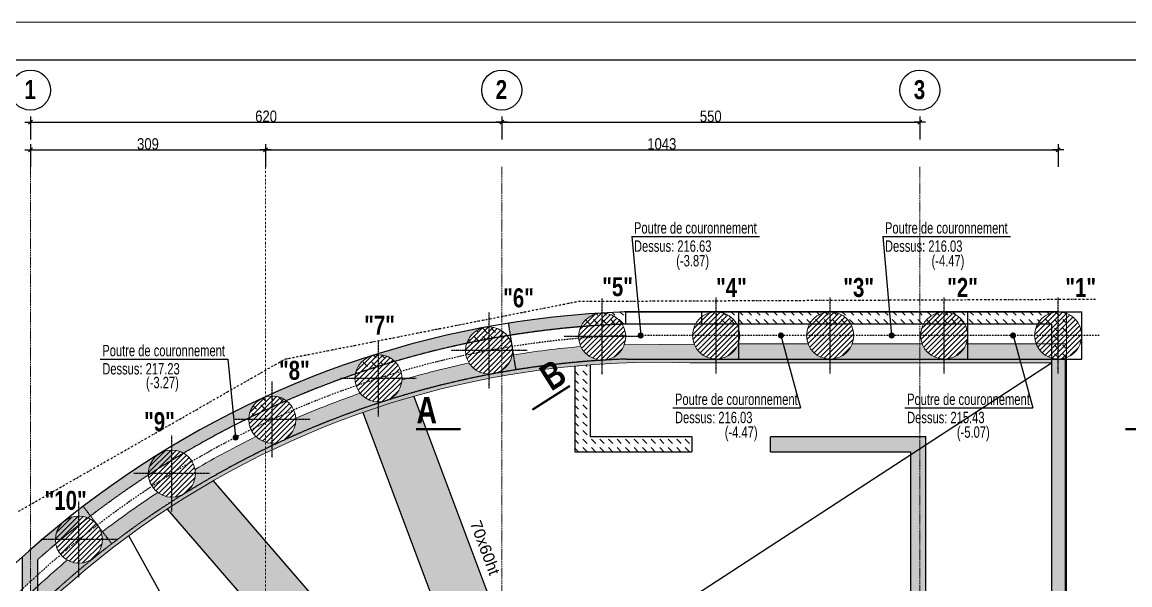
# Model space of a CAD drawing. Header units: millimetres. Extents: x -26249 to 60250, y -21218 to 23336.
# Drawn here: x -3957 to -2500, y 21755 to 22495 of the extents above; entities that cross this region are included whole.
import ezdxf
from ezdxf.enums import TextEntityAlignment as Align

# ---------------------------------------------------------------- set-up
doc = ezdxf.new("R2010")
doc.units = ezdxf.units.MM
for name, pattern in [('CACHEX2', [19.05, 12.7, -6.35]), ('Style de ligne -6', [1.04164, 0.625, -0.20828, 0.06943, -0.13893]), ('TIRETPTX2', [50.8, 25.4, -12.7, 0, -12.7])]:
    doc.linetypes.add(name, pattern=pattern)
for name, color, linetype in [('01_cote_gen', 4, 'Continuous'), ('01_linteaux', 2, 'Continuous'), ('01_murs_sup', 2, 'CACHEX2'), ('01_poch_BN', 9, 'Continuous'), ('01_poch_murs', 253, 'Continuous'), ('01_texte', 230, 'Continuous'), ('AA_COTES', 2, 'Continuous')]:
    doc.layers.add(name, color=color, linetype=linetype)
for name, color, linetype, lineweight in [('01_murs_coup', 5, 'Continuous', 60), ('01_PIEUX', 5, 'Continuous', 60), ('B Général', 7, 'Continuous', 5)]:
    doc.layers.add(name, color=color, linetype=linetype, lineweight=lineweight)
doc.styles.add('impact', font='impact.ttf')
doc.styles.add('MATTE_TXT', font='arial.ttf')
doc.styles.add('STYLE2', font='ARIALN.TTF')
doc.dimstyles.new('JB50', dxfattribs={"dimscale": 0.1, "dimtxt": 150, "dimasz": 15, "dimexe": 0.1, "dimexo": 0.1, "dimgap": 0.09, "dimtad": 1, "dimdec": 1, "dimdsep": 46, "dimtxsty": 'STYLE2', "dimblk1": 'BOND_G', "dimblk2": 'BOND_D', "dimsah": 1, "dimcen": 1.5, "dimdle": 0.01, "dimse1": 1, "dimse2": 1, "dimclrd": 4, "dimclre": 2, "dimclrt": 6, "dimazin": 2, "dimtfac": 2.333333, "dimtdec": 1, "dimtix": 1, "dimtmove": 2, "dimatfit": 3, "dimldrblk": 'BOND_G', "dimfxl": 1, "dimtolj": 1, "dimtzin": 0, "dimarcsym": 0})
pattern_1 = [(135, (-23899.15, 30763.861), (-11.2253202, 9e-16), [7.9375, -7.9375])]
pattern_2 = [(135, (-36463.226, 30763.861), (-11.2253202, 9e-16), [7.9375, -7.9375])]

# ---------------------------------------------------------------- blocks, each defined once
blk = doc.blocks.new('BOND_G')
at = {"layer": 'AA_COTES', "color": 0}
for p, q in [((0, -5), (0, 15)), ((5, 0), (-5, 0)), ((1.77, 1.77), (-1.77, -1.77))]:
    blk.add_line(p, q, dxfattribs=at)
blk = doc.blocks.new('BOND_D')
at = {"layer": 'AA_COTES', "color": 0}
for p, q in [((5, 0), (-5, 0)), ((-1.77, -1.77), (1.77, 1.77)), ((0, 5), (0, -15))]:
    blk.add_line(p, q, dxfattribs=at)
blk = doc.blocks.new('*D314')
at = {"layer": '01_cote_gen', "color": 4, "lineweight": -2, "transparency": 16777216}
blk.add_line((-3635.6, 22326.8), (-2595.6, 22326.8), dxfattribs=at)
at = {"layer": 'Defpoints', "color": 0, "transparency": 16777216}
for p in [(-2594.1, 22326.8), (-3637.1, 22135.8), (-2594.1, 22108.6)]:
    blk.add_point(p, dxfattribs=at)
at = {"layer": '01_cote_gen', "color": 4, "lineweight": -2, "transparency": 16777216, "xscale": 1.5, "yscale": 1.5, "zscale": 1.5, "rotation": 180}
blk.add_blockref('BOND_G', (-3637.1, 22326.8), dxfattribs=at)
at = {"layer": '01_cote_gen', "color": 4, "lineweight": -2, "transparency": 16777216, "xscale": 1.5, "yscale": 1.5, "zscale": 1.5}
blk.add_blockref('BOND_D', (-2594.1, 22326.8), dxfattribs=at)
at = {"layer": '01_cote_gen', "color": 6, "transparency": 16777216, "insert": (-3115.6, 22334.4), "char_height": 15, "attachment_point": 5, "style": 'STYLE2'}
blk.add_mtext('\\A1;1043', dxfattribs=at)
blk = doc.blocks.new('*D315')
at = {"layer": '01_cote_gen', "color": 4, "lineweight": -2, "transparency": 16777216}
blk.add_line((-3944.7, 22363), (-3327.7, 22363), dxfattribs=at)
at = {"layer": 'Defpoints', "color": 0, "transparency": 16777216}
for p in [(-3946.2, 22359.4), (-3326.2, 22363), (-3326.2, 22359.4)]:
    blk.add_point(p, dxfattribs=at)
at = {"layer": '01_cote_gen', "color": 4, "lineweight": -2, "transparency": 16777216, "xscale": 1.5, "yscale": 1.5, "zscale": 1.5, "rotation": 180}
blk.add_blockref('BOND_G', (-3946.2, 22363), dxfattribs=at)
at = {"layer": '01_cote_gen', "color": 4, "lineweight": -2, "transparency": 16777216, "xscale": 1.5, "yscale": 1.5, "zscale": 1.5}
blk.add_blockref('BOND_D', (-3326.2, 22363), dxfattribs=at)
at = {"layer": '01_cote_gen', "color": 6, "transparency": 16777216, "insert": (-3636.2, 22370.7), "char_height": 15, "attachment_point": 5, "style": 'STYLE2'}
blk.add_mtext('\\A1;620', dxfattribs=at)
blk = doc.blocks.new('*D316')
at = {"layer": '01_cote_gen', "color": 4, "lineweight": -2, "transparency": 16777216}
blk.add_line((-3324.7, 22363), (-2777.6, 22363), dxfattribs=at)
at = {"layer": 'Defpoints', "color": 0, "transparency": 16777216}
for p in [(-2776.1, 22401.5), (-3326.2, 22359.4), (-2776.1, 22363)]:
    blk.add_point(p, dxfattribs=at)
at = {"layer": '01_cote_gen', "color": 4, "lineweight": -2, "transparency": 16777216, "xscale": 1.5, "yscale": 1.5, "zscale": 1.5, "rotation": 180}
blk.add_blockref('BOND_G', (-3326.2, 22363), dxfattribs=at)
at = {"layer": '01_cote_gen', "color": 4, "lineweight": -2, "transparency": 16777216, "xscale": 1.5, "yscale": 1.5, "zscale": 1.5}
blk.add_blockref('BOND_D', (-2776.1, 22363), dxfattribs=at)
at = {"layer": '01_cote_gen', "color": 6, "transparency": 16777216, "insert": (-3051.2, 22370.7), "char_height": 15, "attachment_point": 5, "style": 'STYLE2'}
blk.add_mtext('\\A1;550', dxfattribs=at)
blk = doc.blocks.new('*D317')
at = {"layer": '01_cote_gen', "color": 4, "lineweight": -2, "ltscale": 3, "transparency": 16777216}
blk.add_line((-3944.7, 22326.8), (-3638.6, 22326.8), dxfattribs=at)
at = {"layer": 'Defpoints', "color": 0, "ltscale": 3, "transparency": 16777216}
for p in [(-3637.1, 22326.8), (-3946.2, 22116.3), (-3637.1, 22116.3)]:
    blk.add_point(p, dxfattribs=at)
at = {"layer": '01_cote_gen', "color": 4, "lineweight": -2, "ltscale": 3, "transparency": 16777216, "xscale": 1.5, "yscale": 1.5, "zscale": 1.5, "rotation": 180}
blk.add_blockref('BOND_G', (-3946.2, 22326.8), dxfattribs=at)
at = {"layer": '01_cote_gen', "color": 4, "lineweight": -2, "ltscale": 3, "transparency": 16777216, "xscale": 1.5, "yscale": 1.5, "zscale": 1.5}
blk.add_blockref('BOND_D', (-3637.1, 22326.8), dxfattribs=at)
at = {"layer": '01_cote_gen', "color": 6, "ltscale": 3, "transparency": 16777216, "insert": (-3791.6, 22334.4), "char_height": 15, "attachment_point": 5, "style": 'STYLE2'}
blk.add_mtext('\\A1;309', dxfattribs=at)

msp = doc.modelspace()

# ---------------------------------------------------------------- hatches: boundary and pattern name
at = {"layer": '01_murs_sup', "ltscale": 3}
h = msp.add_hatch(dxfattribs=at)
h.set_pattern_fill('DASH', color=256, scale=2.5, angle=135)
h.set_pattern_definition(pattern_1)
h.paths.add_polyline_path([(-3937.109, 21767.37, 0.00253145), (-3946.157, 21759.053), (-3946.157, 21743.983, -0.00257467), (-3937.109, 21752.441)])
h.paths.add_polyline_path([(-3937.109, 21787.548, -0.00651641), (-3912.908, 21808.524, -0.0462734), (-3913.437, 21814.225), (-3930.895, 21814.225, 0.00406786), (-3946.157, 21800.911), (-3946.157, 21759.053, -0.00253145), (-3937.109, 21767.37)])
h.paths.add_polyline_path([(-3946.157, 21800.911, 0.00295547), (-3957.109, 21791.083), (-3957.109, 21748.757, -0.00309615), (-3946.157, 21759.053)])
h.paths.add_polyline_path([(-3901.903, 21838.351, 0.00757599), (-3930.895, 21814.225), (-3913.437, 21814.225, -0.22674634)])
h.paths.add_polyline_path([(-3882.437, 21833.422), (-3882.437, 21845.225, 0.41421356), (-3913.437, 21814.225), (-3906.105, 21814.225, -0.00620076)])
h.paths.add_polyline_path([(-3876.907, 21857.997, 0.00140167), (-3882.437, 21853.739), (-3882.437, 21845.225, -0.09982295), (-3870.423, 21842.802, -0.00083155), (-3867.182, 21845.292)])
h.paths.add_polyline_path([(-3791.086, 21899.093, -0.0153362), (-3791.144, 21900.993, -0.25948054), (-3776.487, 21927.336, 0.02452486), (-3876.907, 21857.997), (-3867.182, 21845.292, -0.0189683)])
h.paths.add_polyline_path([(-3760.144, 21918.604), (-3760.144, 21931.993, 0.41421356), (-3791.144, 21900.993), (-3788.16, 21900.993, -0.00673318)])
h.paths.add_polyline_path([(-3677.877, 21964.552), (-3679.558, 21981.633, 0.01847937), (-3760.144, 21937.301), (-3760.144, 21931.993, -0.13114292), (-3744.698, 21927.871, -0.01551303)])
h.paths.add_polyline_path([(-3641.055, 22000.176, 0.00858389), (-3679.558, 21981.633), (-3678.612, 21972.019), (-3662.963, 21972.019, -0.00089213), (-3659.026, 21973.949, -0.27591472)])
h.paths.add_polyline_path([(-3518.743, 22031.95, -0.27591472), (-3497.676, 22055.761, 0.02805231), (-3628.086, 22006.06), (-3628.086, 22003.019, -0.16271789), (-3609.443, 21996.787, -0.01980016)])
h.paths.add_polyline_path([(-3372.379, 22072.21, -0.27591472), (-3348.536, 22093.242, 0.02893505), (-3488.277, 22058.71), (-3488.277, 22057.22, -0.19461214), (-3466.723, 22048.5, -0.01980016)])
h.paths.add_polyline_path([(-3222.197, 22094.113, -0.26018106), (-3197.793, 22111.931, 0.02414753), (-3317.217, 22098.671), (-3314.686, 22082.872, -0.01896323)])
h.paths.add_polyline_path([(-4440.398, 20610.66), (-4425.797, 20610.66), (-4425.797, 20621.233), (-4440.398, 20621.233)], flags=9)
h.paths.add_polyline_path([(-4291.322, 21159.882), (-4276.721, 21159.882), (-4276.721, 21170.455), (-4291.322, 21170.455)], flags=9)
h.paths.add_polyline_path([(-3033.618, 20282.596), (-2978.196, 20282.596), (-2978.196, 20305.572), (-3033.618, 20305.572)], flags=9)
h.paths.add_polyline_path([(-4838.5, 20735.945), (-4807.964, 20735.945), (-4807.964, 20775.02), (-4838.5, 20775.02)], flags=9)
h.paths.add_polyline_path([(-4838.237, 20884.732), (-4808.273, 20884.732), (-4808.273, 20922.232), (-4838.237, 20922.232)], flags=9)
h.paths.add_polyline_path([(-4838.422, 21494.732), (-4809.477, 21494.732), (-4809.477, 21532.232), (-4838.422, 21532.232)], flags=9)
h.paths.add_polyline_path([(-4072.277, 21418.822), (-4036.879, 21441.334), (-4065.053, 21485.634), (-4100.451, 21463.122)], flags=9)
h.paths.add_polyline_path([(-3261.902, 21996.332), (-3226.503, 22018.844), (-3254.677, 22063.144), (-3290.075, 22040.632)], flags=9)
h.paths.add_polyline_path([(-3445.119, 21956.983), (-3404.596, 21956.983), (-3404.596, 22009.483), (-3445.119, 22009.483)], flags=9)
h.paths.add_polyline_path([(-3037.691, 21938.675), (-2984.655, 21938.675), (-2984.655, 21968.174), (-3037.691, 21968.174)], flags=9)
h.paths.add_polyline_path([(-2825.877, 22188.472), (-2716.286, 22188.472), (-2716.286, 22211.463), (-2825.877, 22211.463)], flags=9)
h.paths.add_polyline_path([(-3102.086, 21987.122), (-2933.003, 21987.122), (-2933.003, 22009.99), (-3102.086, 22009.99)], flags=9)
h.paths.add_polyline_path([(-2796.751, 21963.116), (-2687.16, 21963.116), (-2687.16, 21986.107), (-2796.751, 21986.107)], flags=9)
h.paths.add_polyline_path([(-3102.107, 21963.116), (-2992.516, 21963.116), (-2992.516, 21986.107), (-3102.107, 21986.107)], flags=9)
h.paths.add_polyline_path([(-2732.335, 21938.675), (-2679.299, 21938.675), (-2679.299, 21968.174), (-2732.335, 21968.174)], flags=9)
h.paths.add_polyline_path([(-2796.73, 21987.122), (-2627.647, 21987.122), (-2627.647, 22009.99), (-2796.73, 22009.99)], flags=9)
h.paths.add_polyline_path([(-4313.05, 20638.281), (-4251.76, 20638.281), (-4251.76, 20659.427), (-4313.05, 20659.427)], flags=9)
h.paths.add_polyline_path([(-4332.724, 20600.494), (-4236.555, 20600.494), (-4236.555, 20623.469), (-4332.724, 20623.469)], flags=9)
h.paths.add_polyline_path([(-4107.157, 20649.368), (-4059.578, 20696.995), (-4076.354, 20713.753), (-4123.933, 20666.126)], flags=9)
h.paths.add_polyline_path([(-4123.648, 19953.629), (-4078.334, 19903.843), (-4060.797, 19919.804), (-4106.111, 19969.59)], flags=9)
h.paths.add_polyline_path([(-3314.806, 19785.747), (-3263.665, 19829.527), (-3279.085, 19847.54), (-3330.226, 19803.76)], flags=9)
h.paths.add_polyline_path([(-3611.893, 20911.004), (-3611.893, 20982.76), (-3634.884, 20982.76), (-3634.884, 20911.004)], flags=9)
h.paths.add_polyline_path([(-3636.037, 20923.127), (-3636.037, 20978.548), (-3659.013, 20978.548), (-3659.013, 20923.127)], flags=9)
h.paths.add_polyline_path([(-4326.037, 20256.997), (-4254.286, 20256.997), (-4254.286, 20279.973), (-4326.037, 20279.973)], flags=9)
h.paths.add_polyline_path([(-4313.916, 20281.129), (-4258.495, 20281.129), (-4258.495, 20304.105), (-4313.916, 20304.105)], flags=9)
h.paths.add_polyline_path([(-3597.082, 21415.619), (-3518.069, 21415.619), (-3518.069, 21436.765), (-3597.082, 21436.765)], flags=9)
h.paths.add_polyline_path([(-3608.227, 21452.837), (-3512.053, 21452.837), (-3512.053, 21475.828), (-3608.227, 21475.828)], flags=9)
h.paths.add_polyline_path([(-3597.082, 21489.689), (-3521.829, 21489.689), (-3521.829, 21510.835), (-3597.082, 21510.835)], flags=9)
h.paths.add_polyline_path([(-3560.206, 21729.607), (-3506.45, 21667.382), (-3489.064, 21682.402), (-3542.819, 21744.627)], flags=9)
h.paths.add_polyline_path([(-3373.328, 21837.963), (-3344.435, 21760.977), (-3322.925, 21769.05), (-3351.817, 21846.036)], flags=9)
h.paths.add_polyline_path([(-3122.271, 21280.485), (-3108.677, 21280.485), (-3108.677, 21291.058), (-3122.271, 21291.058)], flags=9)
h.paths.add_polyline_path([(-3118.271, 21222.985), (-3103.67, 21222.985), (-3103.67, 21233.558), (-3118.271, 21233.558)], flags=9)
h.paths.add_polyline_path([(-3091.771, 21169.985), (-3076.834, 21169.985), (-3076.834, 21180.558), (-3091.771, 21180.558)], flags=9)
h.paths.add_polyline_path([(-3024.771, 21173.485), (-3009.834, 21173.485), (-3009.834, 21184.058), (-3024.771, 21184.058)], flags=9)
h.paths.add_polyline_path([(-2975.771, 21172.485), (-2961.17, 21172.485), (-2961.17, 21183.058), (-2975.771, 21183.058)], flags=9)
h.paths.add_polyline_path([(-2925.771, 21172.485), (-2910.834, 21172.485), (-2910.834, 21183.058), (-2925.771, 21183.058)], flags=9)
h.paths.add_polyline_path([(-2815.298, 21315.131), (-2803.382, 21315.131), (-2803.382, 21325.704), (-2815.298, 21325.704)], flags=9)
h.paths.add_polyline_path([(-2815.798, 21261.131), (-2800.861, 21261.131), (-2800.861, 21271.704), (-2815.798, 21271.704)], flags=9)
h.paths.add_polyline_path([(-2822.798, 21205.631), (-2807.861, 21205.631), (-2807.861, 21216.204), (-2822.798, 21216.204)], flags=9)
h.paths.add_polyline_path([(-2869.271, 21177.985), (-2853.998, 21177.985), (-2853.998, 21188.558), (-2869.271, 21188.558)], flags=9)
h.paths.add_polyline_path([(-2942.375, 21452.763), (-2942.375, 21466.021), (-2952.948, 21466.021), (-2952.948, 21452.763)], flags=9)
h.paths.add_polyline_path([(-2903.624, 21452.593), (-2903.624, 21466.187), (-2914.197, 21466.187), (-2914.197, 21452.593)], flags=9)
h.paths.add_polyline_path([(-2842.728, 21452.59), (-2842.728, 21466.184), (-2853.301, 21466.184), (-2853.301, 21452.59)], flags=9)
h.paths.add_polyline_path([(-2820.435, 21407.362), (-2820.435, 21420.62), (-2831.008, 21420.62), (-2831.008, 21407.362)], flags=9)
h.paths.add_polyline_path([(-2982.009, 21452.593), (-2982.009, 21466.187), (-2992.582, 21466.187), (-2992.582, 21452.593)], flags=9)
h.paths.add_polyline_path([(-3032.322, 21452.425), (-3032.322, 21466.355), (-3042.895, 21466.355), (-3042.895, 21452.425)], flags=9)
h.paths.add_polyline_path([(-3086.092, 21434.923), (-3086.092, 21448.517), (-3096.665, 21448.517), (-3096.665, 21434.923)], flags=9)
h.paths.add_polyline_path([(-3113.328, 21384.35), (-3099.734, 21384.35), (-3099.734, 21394.923), (-3113.328, 21394.923)], flags=9)
h.paths.add_polyline_path([(-3113.328, 21339.314), (-3102.755, 21339.314), (-3102.755, 21349.887), (-3113.328, 21349.887)], flags=9)
h.paths.add_polyline_path([(-2527.082, 20991.045), (-2448.069, 20991.045), (-2448.069, 21012.191), (-2527.082, 21012.191)], flags=9)
h.paths.add_polyline_path([(-2538.224, 21028.275), (-2442.055, 21028.275), (-2442.055, 21051.251), (-2538.224, 21051.251)], flags=9)
h.paths.add_polyline_path([(-2527.082, 21065.115), (-2451.829, 21065.115), (-2451.829, 21086.261), (-2527.082, 21086.261)], flags=9)
h.paths.add_polyline_path([(-4559.192, 20625.601), (-4493.658, 20625.601), (-4493.658, 20664.561), (-4559.192, 20664.561)], flags=9)
h.paths.add_polyline_path([(-4504.31, 20768.612), (-4439, 20768.612), (-4439, 20807.548), (-4504.31, 20807.548)], flags=9)
h = msp.add_hatch(dxfattribs=at)
h.set_pattern_fill('DASH', color=256, scale=2.5, angle=135)
h.set_pattern_definition(pattern_1)
h.paths.add_polyline_path([(-3014.141, 22113.589), (-3044.118, 22113.589, -0.27291946), (-3016.989, 22097.589), (-3014.141, 22097.589)])
h.paths.add_polyline_path([(-2894.118, 22113.589), (-3014.141, 22113.589), (-3014.141, 22097.589), (-2921.247, 22097.589, -0.27291946)])
h.paths.add_polyline_path([(-2816.022, 22113.589), (-2894.118, 22113.589, -0.27291946), (-2866.989, 22097.589), (-2814.585, 22097.589)])
h.paths.add_polyline_path([(-2776.143, 22113.589), (-2816.022, 22113.589), (-2814.585, 22097.589), (-2776.143, 22097.589)])
h.paths.add_polyline_path([(-2744.118, 22113.589), (-2776.143, 22113.589), (-2776.143, 22097.589), (-2771.247, 22097.589, -0.27291946)])
h.paths.add_polyline_path([(-2744.118, 22113.589, 0.27291946), (-2771.247, 22097.589), (-2744.118, 22097.589)], flags=17)
h.paths.add_polyline_path([(-2744.118, 22113.589), (-2744.118, 22097.589), (-2716.989, 22097.589, 0.27291946)], flags=17)
h.paths.add_polyline_path([(-2713.118, 22113.589), (-2744.118, 22113.589, -0.27291946), (-2716.989, 22097.589), (-2713.118, 22097.589)])
h.paths.add_polyline_path([(-2594.118, 22113.589), (-2713.118, 22113.589), (-2713.118, 22097.589), (-2621.247, 22097.589, -0.27291946)])
h.paths.add_polyline_path([(-2594.118, 22113.589, 0.27291946), (-2621.247, 22097.589), (-2603.018, 22097.589), (-2603.018, 22082.589), (-2594.118, 22082.589)])
h.paths.add_polyline_path([(-2583.095, 22111.563, 0.09113802), (-2594.118, 22113.589), (-2594.118, 22082.589), (-2583.095, 22082.589)])
h.paths.add_polyline_path([(-2594.118, 22082.589), (-2603.018, 22082.589), (-2603.018, 22071.589), (-2594.118, 22071.589)])
h.paths.add_polyline_path([(-2583.095, 22071.589), (-2594.118, 22071.589), (-2594.118, 22051.589, 0.09113801), (-2583.095, 22053.615)])
h.paths.add_polyline_path([(-2594.118, 22071.589), (-2603.018, 22071.589), (-2603.018, 22052.894, 0.07292753), (-2594.118, 22051.589)])
h.paths.add_polyline_path([(-2894.118, 22113.589), (-2894.118, 22097.589), (-2866.989, 22097.589, 0.27291946)], flags=17)
h.paths.add_polyline_path([(-2894.118, 22113.589, 0.27291946), (-2921.247, 22097.589), (-2894.118, 22097.589)], flags=17)
h.paths.add_polyline_path([(-3044.118, 22113.589), (-3044.118, 22097.589), (-3016.989, 22097.589, 0.27291946)], flags=17)
h.paths.add_polyline_path([(-3194.033, 22112.16), (-3194.033, 22096.132, -0.00537511), (-3167.648, 22097.433, 0.26018106)])
h.paths.add_polyline_path([(-3194.033, 22112.16, 0.00075645), (-3197.793, 22111.931, 0.26018106), (-3222.197, 22094.113, -0.00574521), (-3194.033, 22096.132)])
h.paths.add_polyline_path([(-3326.16, 22088.89, 0.14311505), (-3342.852, 22093.768), (-3342.852, 22078.023, -0.00344906), (-3326.16, 22080.978)])
h.paths.add_polyline_path([(-3342.852, 22093.768, 0.32620105), (-3372.379, 22072.21, -0.00612314), (-3342.852, 22078.023)])
h.paths.add_polyline_path([(-3488.277, 22057.22), (-3488.277, 22041.951, -0.00458357), (-3466.723, 22048.5, 0.19461214)])
h.paths.add_polyline_path([(-3488.277, 22057.22, 0.36075438), (-3518.743, 22031.95, -0.00652441), (-3488.277, 22041.951)])
h.paths.add_polyline_path([(-3609.443, 21996.787, 0.16271789), (-3628.086, 22003.019), (-3628.086, 21988.513, -0.00414998)])
h.paths.add_polyline_path([(-3637.109, 22001.677, 0.3129464), (-3659.026, 21973.949, -0.00493809), (-3637.109, 21984.374)])
h = msp.add_hatch(dxfattribs=at)
h.set_pattern_fill('DASH', color=256, scale=2.5, angle=135)
h.set_pattern_definition(pattern_1)
h.paths.add_polyline_path([(-3163.538, 22113.595, 0.00613196), (-3194.033, 22112.16, -0.26018106), (-3167.648, 22097.433, -0.00083686), (-3163.538, 22097.585)])
h = msp.add_hatch(dxfattribs=at)
h.set_pattern_fill('DASH', color=256, scale=2.5, angle=135)
h.set_pattern_definition(pattern_2)
h.paths.add_polyline_path([(-2585.018, 22052.955, -0.14835711), (-2603.018, 22052.894), (-2603.018, 21518.602), (-2623.188, 21518.602), (-2623.188, 21498.602), (-2603.018, 21498.602), (-2603.018, 21290.602), (-2638.018, 21290.602), (-2638.018, 21272.602), (-2603.018, 21272.602), (-2603.018, 20909.602), (-2638.059, 20909.602), (-2638.059, 20891.602), (-2483.958, 20891.602), (-2483.958, 20909.602), (-2585.018, 20909.602), (-2585.018, 21492.602), (-2585.018, 21502.602), (-2483.958, 21502.602), (-2483.958, 21518.602), (-2585.018, 21518.602)])
h.paths.add_polyline_path([(-2768.095, 21949.667), (-2972.448, 21949.667), (-2972.448, 21929.667), (-2788.095, 21929.667), (-2788.095, 21518.602), (-3146.095, 21518.602), (-3146.095, 21011.069, 0.14901241), (-3637.109, 21170.775), (-3637.109, 21150.771, -0.25371529), (-2919.315, 20743.602), (-2788.097, 20743.602), (-2788.097, 20284.242), (-2768.097, 20284.242), (-2768.097, 20743.602), (-2768.095, 20743.602), (-2502.868, 20743.602), (-2502.868, 20761.602), (-2907.024, 20761.602, 0.02262012), (-2953.095, 20827.102), (-2953.095, 21135.602), (-2788.095, 21135.602), (-2788.095, 21155.602), (-3128.095, 21155.602), (-3128.095, 21498.602), (-2788.095, 21498.602), (-2788.095, 21493.355), (-2768.095, 21493.355), (-2768.095, 21498.602), (-2726.388, 21498.602), (-2726.388, 21518.602), (-2768.095, 21518.602)])
h.paths.add_polyline_path([(-2973.095, 21135.602), (-2973.095, 20959.602), (-3037.345, 20959.602), (-3037.345, 20959.602), (-3037.345, 21135.602)], flags=16)
h.paths.add_polyline_path([(-3055.345, 21135.602), (-3055.345, 20959.602), (-3079.487, 20959.602, 0.01751892), (-3128.095, 20998.142), (-3128.095, 21135.602)], flags=16)
h.paths.add_polyline_path([(-2973.095, 20939.602), (-2973.095, 20852.024, 0.03424284), (-3056.797, 20939.602)], flags=16)
h.paths.add_polyline_path([(-2768.095, 21360.155), (-2788.095, 21360.155), (-2788.095, 20939.602), (-2768.095, 20939.602)], flags=17)
h.paths.add_polyline_path([(-3327.595, 21666.927), (-3362.595, 21666.927), (-3362.595, 21631.927), (-3327.595, 21631.927)], flags=17)
h.paths.add_polyline_path([(-3500.06, 21634.928), (-3535.06, 21634.928), (-3535.06, 21599.928), (-3500.06, 21599.928)], flags=17)
h = msp.add_hatch(dxfattribs=at)
h.set_pattern_fill('DASH', color=256, scale=2.5, angle=135)
h.set_pattern_definition(pattern_2)
h.paths.add_polyline_path([(-3075.648, 21949.667), (-3210.001, 21949.667), (-3210.001, 22043.925, 0.00426084), (-3230.001, 22042.226), (-3230.001, 21929.667), (-3075.648, 21929.667)])
at = {"layer": '01_poch_BN', "ltscale": 3}
h = msp.add_hatch(color=256, dxfattribs=at)
h.dxf.hatch_style = 1
h.paths.add_polyline_path([(-3326.16, 21693.86), (-3442.013, 22002.554, 0.01488301), (-3508.845, 21981.408), (-3333.01, 21512.894), (-3326.16, 21512.894)])
h.paths.add_polyline_path([(-3326.16, 21693.86), (-3326.16, 21512.894), (-3266.88, 21512.894), (-3260.385, 21518.602)])
h.paths.add_polyline_path([(-3266.88, 21512.894), (-3326.16, 21512.894), (-3326.16, 21494.641), (-3316.606, 21469.184)])
h.paths.add_polyline_path([(-3378.621, 21512.894), (-3471.124, 21512.894), (-3382.97, 21410.849), (-3330.392, 21457.065)])
h.paths.add_polyline_path([(-3637.109, 21812.111), (-3637.109, 21705.032), (-3471.124, 21512.894), (-3378.621, 21512.894)])
h.paths.add_polyline_path([(-3637.109, 21812.111), (-3705.725, 21891.538, 0.01506006), (-3766.182, 21854.443), (-3637.109, 21705.032)])
at = {"layer": '01_poch_murs'}
h = msp.add_hatch(dxfattribs=at)
h.set_pattern_fill('ANSI31', color=256, scale=1.5)
h.set_pattern_definition([(45, (-21402.7257, 30784.428), (-3.367596, 3.367596), [])])
h.paths.add_polyline_path([(-3194.033, 22112.16, 0.41421356), (-3225.033, 22081.16), (-3194.033, 22081.16)])
h.paths.add_polyline_path([(-3194.033, 22081.16), (-3225.033, 22081.16, 0.41421356), (-3194.033, 22050.16)])
h.paths.add_polyline_path([(-3194.033, 22112.16), (-3194.033, 22081.16), (-3163.033, 22081.16, 0.41421356)])
h.paths.add_polyline_path([(-3163.033, 22081.16), (-3194.033, 22081.16), (-3194.033, 22050.16, 0.41421356)])
h = msp.add_hatch(dxfattribs=at)
h.set_pattern_fill('ANSI31', color=256, scale=1.5)
h.set_pattern_definition([(45, (-21252.8105, 30785.857), (-3.367596, 3.367596), [])])
h.paths.add_polyline_path([(-3044.118, 22113.589, 0.41421356), (-3075.118, 22082.589), (-3044.118, 22082.589)])
h.paths.add_polyline_path([(-3044.118, 22082.589), (-3075.118, 22082.589, 0.41421356), (-3044.118, 22051.589)])
h.paths.add_polyline_path([(-3044.118, 22113.589), (-3044.118, 22082.589), (-3013.118, 22082.589, 0.41421356)])
h.paths.add_polyline_path([(-3013.118, 22082.589), (-3044.118, 22082.589), (-3044.118, 22051.589, 0.41421356)])
h = msp.add_hatch(dxfattribs=at)
h.set_pattern_fill('ANSI31', color=256, scale=1.5)
h.set_pattern_definition([(45, (-21102.8105, 30785.857), (-3.367596, 3.367596), [])])
h.paths.add_polyline_path([(-2894.118, 22113.589, 0.41421356), (-2925.118, 22082.589), (-2894.118, 22082.589)])
h.paths.add_polyline_path([(-2894.118, 22082.589), (-2925.118, 22082.589, 0.41421356), (-2894.118, 22051.589)])
h.paths.add_polyline_path([(-2894.118, 22113.589), (-2894.118, 22082.589), (-2863.118, 22082.589, 0.41421356)])
h.paths.add_polyline_path([(-2863.118, 22082.589), (-2894.118, 22082.589), (-2894.118, 22051.589, 0.41421356)])
h = msp.add_hatch(dxfattribs=at)
h.set_pattern_fill('ANSI31', color=256, scale=1.5)
h.set_pattern_definition([(45, (-20952.8105, 30785.857), (-3.367596, 3.367596), [])])
h.paths.add_polyline_path([(-2744.118, 22113.589, 0.41421356), (-2775.118, 22082.589), (-2744.118, 22082.589)])
h.paths.add_polyline_path([(-2744.118, 22082.589), (-2775.118, 22082.589, 0.41421356), (-2744.118, 22051.589)])
h.paths.add_polyline_path([(-2744.118, 22113.589), (-2744.118, 22082.589), (-2713.118, 22082.589, 0.41421356)])
h.paths.add_polyline_path([(-2713.118, 22082.589), (-2744.118, 22082.589), (-2744.118, 22051.589, 0.41421356)])
h = msp.add_hatch(dxfattribs=at)
h.set_pattern_fill('ANSI31', color=256, scale=1.5)
h.set_pattern_definition([(45, (-20802.8105, 30785.857), (-3.367596, 3.367596), [])])
h.paths.add_polyline_path([(-2594.118, 22113.589, 0.41421356), (-2625.118, 22082.589), (-2594.118, 22082.589)])
h.paths.add_polyline_path([(-2594.118, 22082.589), (-2625.118, 22082.589, 0.41421356), (-2594.118, 22051.589)])
h.paths.add_polyline_path([(-2594.118, 22113.589), (-2594.118, 22082.589), (-2563.118, 22082.589, 0.41421356)])
h.paths.add_polyline_path([(-2563.118, 22082.589), (-2594.118, 22082.589), (-2594.118, 22051.589, 0.41421356)])
h = msp.add_hatch(dxfattribs=at)
h.set_pattern_fill('ANSI31', color=256, scale=1.5)
h.set_pattern_definition([(45, (-21551.544, 30766.0353), (-3.367596, 3.367596), [])])
h.paths.add_polyline_path([(-3342.852, 22093.768, 0.41421356), (-3373.852, 22062.768), (-3342.852, 22062.768)])
h.paths.add_polyline_path([(-3342.852, 22062.768), (-3373.852, 22062.768, 0.41421356), (-3342.852, 22031.768)])
h.paths.add_polyline_path([(-3342.852, 22093.768), (-3342.852, 22062.768), (-3311.852, 22062.768, 0.41421356)])
h.paths.add_polyline_path([(-3311.852, 22062.768), (-3342.852, 22062.768), (-3342.852, 22031.768, 0.41421356)])
at = {"layer": '01_poch_murs', "ltscale": 3}
h = msp.add_hatch(color=256, dxfattribs=at)
h.dxf.hatch_style = 1
h.paths.add_polyline_path([(-2776.143, 22071.589), (-2865.135, 22071.589, -0.69006556), (-2923.101, 22071.589), (-3015.135, 22071.589, -0.68666796), (-3072.998, 22071.322), (-3164.935, 22070.47, -0.66670859), (-3222.115, 22068.029, 0.01891787), (-3312.411, 22056.904, -0.20580765), (-3326.16, 22036.645), (-3326.16, 22029.215, -0.05293556), (-3078.09, 22046.589), (-2776.143, 22046.589)])
h.paths.add_polyline_path([(-2623.101, 22071.589), (-2715.135, 22071.589, -0.69006556), (-2773.101, 22071.589), (-2776.143, 22071.589), (-2776.143, 22046.589), (-2603.095, 22046.589), (-2603.095, 21518.602), (-2776.143, 21518.602), (-2776.143, 21512.894), (-2556.095, 21512.894), (-2556.095, 21518.602), (-2583.095, 21518.602), (-2583.095, 22053.615, -0.4144497)])
h.paths.add_polyline_path([(-2788.088, 21512.894), (-3266.88, 21512.894), (-3326.16, 21460.786), (-3326.16, 21434.157), (-3258.533, 21493.602), (-2788.088, 21493.602)])
h.paths.add_polyline_path([(-2788.088, 21518.602), (-3260.385, 21518.602), (-3266.88, 21512.894), (-2788.088, 21512.894)])
at = {"layer": '01_poch_murs'}
h = msp.add_hatch(dxfattribs=at)
h.set_pattern_fill('ANSI31', color=256, scale=1.5)
h.set_pattern_definition([(45, (-21696.9693, 30729.4877), (-3.367596, 3.367596), [])])
h.paths.add_polyline_path([(-3488.277, 22057.22, 0.41421356), (-3519.277, 22026.22), (-3488.277, 22026.22)])
h.paths.add_polyline_path([(-3488.277, 22026.22), (-3519.277, 22026.22, 0.41421356), (-3488.277, 21995.22)])
h.paths.add_polyline_path([(-3488.277, 22057.22), (-3488.277, 22026.22), (-3457.277, 22026.22, 0.41421356)])
h.paths.add_polyline_path([(-3457.277, 22026.22), (-3488.277, 22026.22), (-3488.277, 21995.22, 0.41421356)])
at = {"layer": '01_poch_murs', "ltscale": 3}
h = msp.add_hatch(color=256, dxfattribs=at)
h.dxf.hatch_style = 1
h.paths.add_polyline_path([(-3946.157, 21709.262), (-3946.157, 21743.983, 0.00541217), (-3964.891, 21725.901, -0.10736101), (-3962.097, 21713.039, -0.53479232), (-4004.985, 21684.41, 0.01891333), (-4064.031, 21615.222, -0.13873675), (-4059.436, 21598.981, -0.49568183), (-4098.703, 21569.104, 0.01408744), (-4136.543, 21512.894), (-4106.828, 21512.894, -0.05401596)])
h.paths.add_polyline_path([(-3637.109, 21927.895), (-3637.109, 21942.362, -0.11781311), (-3649.542, 21949.645, 0.01891333), (-3729.648, 21906.56, -0.0451712), (-3729.144, 21900.993, -0.61710708), (-3778.678, 21876.143, 0.01891333), (-3852.86, 21823.51, -0.07619286), (-3851.437, 21814.225, -0.57521779), (-3897.765, 21787.279, 0.01349978), (-3946.157, 21743.983), (-3946.157, 21709.262, -0.08088505)])
h.paths.add_polyline_path([(-3326.16, 22029.215), (-3326.16, 22036.645, -0.41699438), (-3369.131, 22046.324, 0.01891333), (-3457.346, 22024.154, -0.68126896), (-3512.328, 22006.662, 0.01891333), (-3597.136, 21973.784, -0.01423605), (-3597.086, 21972.019, -0.50361603), (-3637.109, 21942.362), (-3637.109, 21927.895, -0.0697597)])
at = {"layer": '01_poch_murs'}
h = msp.add_hatch(dxfattribs=at)
h.set_pattern_fill('ANSI31', color=256, scale=1.5)
h.set_pattern_definition([(45, (-21836.778, 30675.287), (-3.367596, 3.367596), [])])
h.paths.add_polyline_path([(-3628.086, 22003.019, 0.41421356), (-3659.086, 21972.019), (-3628.086, 21972.019)])
h.paths.add_polyline_path([(-3628.086, 21972.019), (-3659.086, 21972.019, 0.41421356), (-3628.086, 21941.019)])
h.paths.add_polyline_path([(-3628.086, 22003.019), (-3628.086, 21972.019), (-3597.086, 21972.019, 0.41421356)])
h.paths.add_polyline_path([(-3597.086, 21972.019), (-3628.086, 21972.019), (-3628.086, 21941.019, 0.41421356)])
h = msp.add_hatch(dxfattribs=at)
h.set_pattern_fill('ANSI31', color=256, scale=1.5)
h.set_pattern_definition([(45, (-21968.8366, 30604.2607), (-3.367596, 3.367596), [])])
h.paths.add_polyline_path([(-3760.144, 21931.993, 0.41421356), (-3791.144, 21900.993), (-3760.144, 21900.993)])
h.paths.add_polyline_path([(-3760.144, 21900.993), (-3791.144, 21900.993, 0.41421356), (-3760.144, 21869.993)])
h.paths.add_polyline_path([(-3760.144, 21931.993), (-3760.144, 21900.993), (-3729.144, 21900.993, 0.41421356)])
h.paths.add_polyline_path([(-3729.144, 21900.993), (-3760.144, 21900.993), (-3760.144, 21869.993, 0.41421356)])
h = msp.add_hatch(dxfattribs=at)
h.set_pattern_fill('ANSI31', color=256, scale=1.5)
h.set_pattern_definition([(45, (-22091.129, 30517.4926), (-3.367596, 3.367596), [])])
h.paths.add_polyline_path([(-3882.437, 21845.225, 0.41421356), (-3913.437, 21814.225), (-3882.437, 21814.225)])
h.paths.add_polyline_path([(-3882.437, 21814.225), (-3913.437, 21814.225, 0.41421356), (-3882.437, 21783.225)])
h.paths.add_polyline_path([(-3882.437, 21845.225), (-3882.437, 21814.225), (-3851.437, 21814.225, 0.41421356)])
h.paths.add_polyline_path([(-3851.437, 21814.225), (-3882.437, 21814.225), (-3882.437, 21783.225, 0.41421356)])

# ---------------------------------------------------------------- linework, layer by layer
at = {"layer": '01_cote_gen', "ltscale": 3}
msp.add_line((-2594.118, 22113.589), (-3164.889, 22113.589), dxfattribs=at)
at = {"layer": '01_linteaux', "linetype": 'TIRETPTX2', "ltscale": 0.01}
for p, q in [((-3194.033, 22031.16), (-3194.033, 22131.16)), ((-3044.118, 22032.589), (-3044.118, 22132.589)), ((-2894.118, 22032.589), (-2894.118, 22132.589)), ((-2744.118, 22032.589), (-2744.118, 22132.589)), ((-2594.118, 22032.589), (-2594.118, 22132.589)), ((-3342.852, 22012.768), (-3342.852, 22112.768)), ((-3144.033, 22081.16), (-3244.033, 22081.16)), ((-3488.277, 21976.22), (-3488.277, 22076.22)), ((-3292.852, 22062.768), (-3392.852, 22062.768)), ((-3628.086, 21922.019), (-3628.086, 22022.019)), ((-3438.277, 22026.22), (-3538.277, 22026.22)), ((-3578.086, 21972.019), (-3678.086, 21972.019)), ((-3760.144, 21850.993), (-3760.144, 21950.993)), ((-3710.144, 21900.993), (-3810.144, 21900.993)), ((-3882.437, 21764.225), (-3882.437, 21864.225)), ((-3832.437, 21814.225), (-3932.437, 21814.225))]:
    msp.add_line(p, q, dxfattribs=at)
at = {"layer": '01_linteaux'}
for p, q in [((-3163.538, 22113.589), (-2563.118, 22113.589)), ((-2563.118, 22051.589), (-2563.118, 22113.589)), ((-3442.013, 22002.554), (-3260.385, 21518.602)), ((-3508.845, 21981.408), (-3316.606, 21469.184)), ((-3705.725, 21891.538), (-3330.392, 21457.065)), ((-3766.182, 21854.443), (-3382.97, 21410.849))]:
    msp.add_line(p, q, dxfattribs=at)
at = {"layer": '01_linteaux', "linetype": 'TIRETPTX2', "ltscale": 0.07}
msp.add_line((-2540.277, 22082.589), (-3144.277, 22082.589), dxfattribs=at)
at = {"layer": '01_linteaux'}
msp.add_arc((-3120.3, 20869.62), 1244.726, 91.990657, 160.802808, dxfattribs=at)
at = {"layer": '01_linteaux', "linetype": 'TIRETPTX2', "ltscale": 0.07}
msp.add_arc((-3120.3, 20869.62), 1213.726, 91.990923, 160.61055, dxfattribs=at)
at = {"layer": '01_linteaux', "color": 5, "linetype": 'TIRETPTX2', "ltscale": 0.1}
for points in [[(-3611.599, 22051.482), (-3418.388, 22089.519), (-3225.176, 22127.556)], [(-3225.176, 22127.556), (-2885.024, 22128.985), (-2544.871, 22130.413)], [(-3962.021, 21851.378), (-3786.81, 21951.43), (-3611.599, 22051.482)], [(-3962.021, 21851.378), (-3786.81, 21951.43), (-3611.599, 22051.482)]]:
    msp.add_open_spline(points, degree=2, dxfattribs=at)
at = {"layer": '01_murs_coup', "linetype": 'Continuous', "lineweight": 5}
for p, q in [((2556.825, 22494.572), (-9943.175, 22494.572)), ((-2583.095, 21518.602), (-2583.095, 22113.589)), ((-3164.935, 22070.47), (-3072.998, 22071.322)), ((-3015.135, 22071.589), (-2923.101, 22071.589)), ((-2865.135, 22071.589), (-2773.101, 22071.589)), ((-2715.135, 22071.589), (-2583.095, 22071.589)), ((-3078.09, 22046.589), (-2603.095, 22046.589)), ((-2603.095, 21518.602), (-2603.095, 22046.589))]:
    msp.add_line(p, q, dxfattribs=at)
at = {"layer": '01_murs_coup', "linetype": 'TIRETPTX2', "lineweight": 5, "ltscale": 0.1}
msp.add_line((-3637.109, 22304.263), (-3637.109, 19184.392), dxfattribs=at)
at = {"layer": '01_murs_coup', "linetype": 'Continuous', "lineweight": 5}
for radius, start, end in [(1202.726, 94.856074, 99.191213), (1177.726, 87.946051, 160.469587), (1202.726, 101.940114, 106.274213), (1202.726, 109.023114, 113.357213), (1202.726, 116.106114, 120.440213), (1202.726, 123.189114, 127.523213), (1202.726, 130.272114, 134.606213)]:
    msp.add_arc((-3120.3, 20869.62), radius, start, end, dxfattribs=at)
at = {"layer": '01_murs_sup', "ltscale": 0.05}
for p, q in [((-3163.538, 22113.595), (-3163.538, 22097.585)), ((-3063.538, 22113.589), (-3063.538, 22097.589)), ((-3014.141, 22051.589), (-3014.141, 22113.589)), ((-2713.118, 22051.589), (-2713.118, 22113.589)), ((-3307.408, 22037.452), (-3317.217, 22098.671)), ((-2603.018, 22097.589), (-3162.981, 22097.589)), ((-2603.018, 22097.589), (-2603.018, 21518.602)), ((-3162.6, 22051.589), (-2563.118, 22051.589)), ((-2585.018, 22052.955), (-2585.018, 21518.602)), ((-3230.001, 22042.226), (-3230.001, 21929.667)), ((-3210.001, 22043.925), (-3210.001, 21949.667)), ((-3210.001, 21949.667), (-3075.648, 21949.667)), ((-3075.648, 21929.667), (-3075.648, 21949.667)), ((-2972.448, 21949.667), (-2768.095, 21949.667)), ((-2972.448, 21949.667), (-2768.095, 21949.667)), ((-2972.448, 21929.667), (-2972.448, 21949.667)), ((-2768.095, 21518.602), (-2768.095, 21949.667)), ((-2768.095, 21518.602), (-2768.095, 21949.667)), ((-3230.001, 21929.667), (-3075.648, 21929.667)), ((-2972.448, 21929.667), (-2788.095, 21929.667)), ((-2972.448, 21929.667), (-2788.095, 21929.667)), ((-2788.095, 21518.602), (-2788.095, 21929.667)), ((-2788.095, 21518.602), (-2788.095, 21929.667)), ((-3839.221, 21808.765), (-3876.907, 21857.997)), ((-3957.109, 21791.083), (-3957.109, 21150.928)), ((-3937.109, 21787.548), (-3937.109, 21170.928))]:
    msp.add_line(p, q, dxfattribs=at)
for radius, start, end in [(1228.726, 91.990657, 131.663958), (1182.726, 92.049603, 160.802808)]:
    msp.add_arc((-3120.3, 20869.62), radius, start, end, dxfattribs=at)
at = {"layer": '01_PIEUX', "linetype": 'Continuous', "lineweight": 5}
for centre in [(-3194.033, 22081.16), (-3044.118, 22082.589), (-2894.118, 22082.589), (-2744.118, 22082.589), (-2594.118, 22082.589), (-3342.852, 22062.768), (-3488.277, 22026.22), (-3628.086, 21972.019), (-3760.144, 21900.993), (-3882.437, 21814.225)]:
    msp.add_circle(centre, 31, dxfattribs=at)
at = {"layer": '01_texte'}
for p, q in [((2506.825, 22444.572), (-9893.175, 22444.572)), ((-3155.104, 22212.795), (-3143.415, 22082.589)), ((-3155.104, 22212.795), (-2986.945, 22212.795)), ((-2824.928, 22212.795), (-2656.769, 22212.795)), ((-2824.928, 22212.795), (-2813.239, 22082.589)), ((-2958.87, 22082.589), (-2932.998, 21987.439)), ((-2653.514, 22082.589), (-2627.642, 21987.439)), ((-3854.59, 22051.482), (-3686.431, 22051.482)), ((-3686.431, 22051.482), (-3676.298, 21948.507)), ((-3498.65, 21463.435), (-2603.018, 22046.589)), ((-3101.158, 21987.439), (-2932.998, 21987.439)), ((-2795.802, 21987.439), (-2627.642, 21987.439)), ((-3618.65, 21463.435), (-3816.896, 21819.248))]:
    msp.add_line(p, q, dxfattribs=at)
at = {"layer": '01_texte', "const_width": 4}
for points in [[(-3145.415, 22082.589, 1), (-3141.415, 22082.589, 1)], [(-2960.87, 22082.589, 1), (-2956.87, 22082.589, 1)], [(-2815.239, 22082.589, 1), (-2811.239, 22082.589, 1)], [(-2655.514, 22082.589, 1), (-2651.514, 22082.589, 1)], [(-3678.298, 21948.507, 1), (-3674.298, 21948.507, 1)]]:
    msp.add_lwpolyline(points, format="xyb", close=True, dxfattribs=at)
at = {"layer": '01_texte', "const_width": 3}
for points in [[(-3236.482, 22016.389), (-3285.845, 21984.996)], [(-3380.377, 21959.246), (-3438.877, 21959.246)], [(-2447.252, 21959.246), (-2505.752, 21959.246)]]:
    msp.add_lwpolyline(points, dxfattribs=at)
at = {"layer": '01_texte'}
for centre in [(-3946.157, 22405.301), (-3326.16, 22405.301), (-2776.143, 22405.301)]:
    msp.add_circle(centre, 26.337, dxfattribs=at)
at = {"layer": 'B Général', "color": 1, "linetype": 'Style de ligne -6', "lineweight": 13, "ltscale": 3, "true_color": 0xff0000}
for p, q in [((-3946.157, 19309.259), (-3946.157, 22304.263)), ((-3326.16, 19309.259), (-3326.16, 22304.263)), ((-2776.143, 19309.259), (-2776.143, 22304.263))]:
    msp.add_line(p, q, dxfattribs=at)

# ---------------------------------------------------------------- texts
at = {"layer": '01_texte', "style": 'MATTE_TXT', "width": 0.7}
for s, p in [('Poutre de couronnement', (-3152.221, 22212.094)), ('Poutre de couronnement', (-2822.045, 22212.094)), ('Dessus: 216.63', (-3152.221, 22188.129)), ('Dessus: 216.03', (-2822.045, 22188.129)), ('(-3.87)', (-3096.617, 22168.917)), ('(-4.47)', (-2760.757, 22168.917)), ('Poutre de couronnement', (-3851.707, 22050.781)), ('Dessus: 217.23', (-3851.707, 22026.816)), ('(-3.27)', (-3794.178, 22008.742)), ('Poutre de couronnement', (-3098.275, 21986.738)), ('Poutre de couronnement', (-2792.919, 21986.738)), ('Dessus: 216.03', (-3098.275, 21962.773)), ('Dessus: 215.43', (-2792.919, 21962.773)), ('(-4.47)', (-3032.774, 21943.561)), ('(-5.07)', (-2727.419, 21943.561))]:
    msp.add_text(s, height=15, dxfattribs=at).set_placement(p, align=Align.BOTTOM_LEFT)
at = {"layer": '01_texte', "style": 'impact'}
for s, height, rotation, p in [('"5"', 25, 0, (-3173.768, 22126.717)), ('"4"', 25, 0, (-3024.008, 22125.764)), ('"3"', 25, 0, (-2856.622, 22125.764)), ('"2"', 25, 0, (-2719.967, 22125.764)), ('"1"', 25, 0, (-2564.531, 22125.764)), ('"6"', 25, 0, (-3304.095, 22112.118)), ('"7"', 25, 0, (-3486.922, 22076.148)), ('"8"', 25, 0, (-3599.019, 22016.777)), ('B', 35, 32.455335, (-3243.886, 22007.091)), ('A', 35, 0, (-3424.858, 21956.394)), ('"9"', 25, 0, (-3776.467, 21949.32)), ('"10"', 25, 0, (-3899.849, 21845.832))]:
    msp.add_text(s, height=height, rotation=rotation, dxfattribs=at).set_placement(p, align=Align.BOTTOM_CENTER)
at = {"layer": '01_texte', "style": 'MATTE_TXT'}
msp.add_text('70x60ht', height=15, rotation=290.57124, dxfattribs=at).set_placement((-3368.158, 21835.813))
at = {"layer": '01_texte', "char_height": 25, "attachment_point": 1, "rotation": 0, "line_spacing_factor": 0.895453, "style": 'impact'}
for s, insert in [('1', (-3954.076, 22418.39)), ('2', (-3334.078, 22418.39)), ('3', (-2784.062, 22418.39))]:
    msp.add_mtext(s, dxfattribs=dict(at, insert=insert))

# ---------------------------------------------------------------- dimensions: what is measured, and where the dimension line sits
at = {"layer": '01_cote_gen'}
for base, p1, p2, picture, middle in [((-2776.143, 22363.048), (-3326.16, 22359.384), (-2776.143, 22401.52), '*D316', (-3051.151, 22370.716)), ((-3326.16, 22363.048), (-3946.157, 22359.384), (-3326.16, 22359.384), '*D315', (-3636.159, 22370.716)), ((-2594.118, 22326.763), (-3637.109, 22135.809), (-2594.118, 22108.638), '*D314', (-3115.614, 22334.43))]:
    dim = msp.add_linear_dim(base=base, p1=p1, p2=p2, dimstyle='JB50', dxfattribs=at)
    dim.commit()
    dim.dimension.update_dxf_attribs({"geometry": picture, "text_midpoint": middle})
at = {"layer": '01_cote_gen', "ltscale": 3}
dim = msp.add_linear_dim(base=(-3637.109, 22326.763), p1=(-3946.157, 22116.349), p2=(-3637.109, 22116.349), dimstyle='JB50', dxfattribs=at)
dim.commit()
dim.dimension.update_dxf_attribs({"geometry": '*D317', "text_midpoint": (-3791.633, 22334.43)})

doc.saveas('drawing.dxf')
